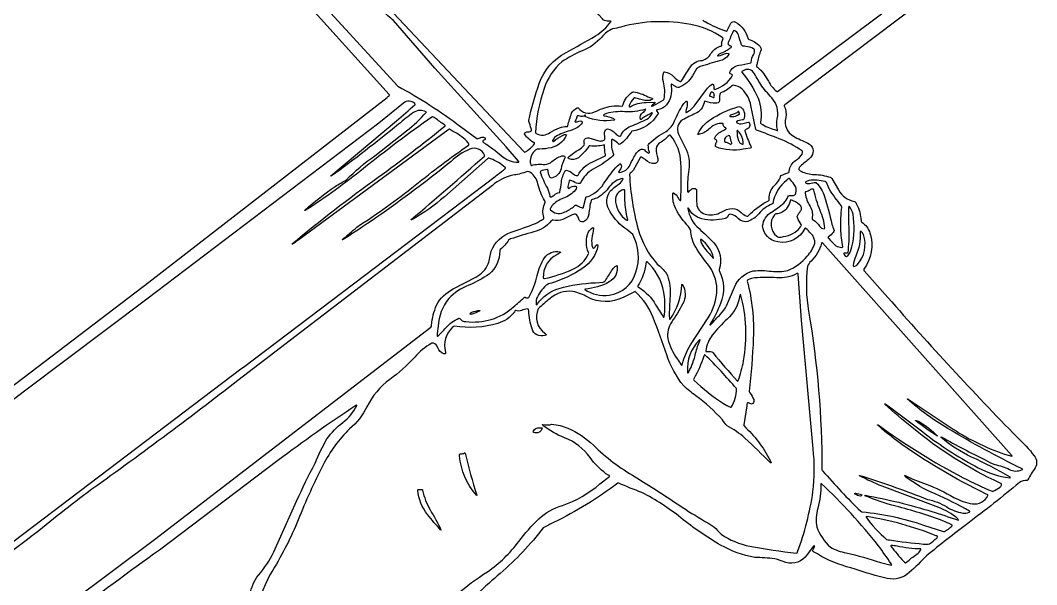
# Model space of a CAD drawing. Header units: metres. Extents: x 0.01 to 9.74, y 3.59 to 13.41.
# Drawn here: x 4.61 to 9.73, y 8.26 to 11.1 of the extents above; entities that cross this region are included whole.
import ezdxf

# ---------------------------------------------------------------- set-up
doc = ezdxf.new("R2010")
doc.units = ezdxf.units.M

msp = doc.modelspace()

# ---------------------------------------------------------------- linework, layer by layer
at = {"layer": 'Layer 1', "color": 0}
for points in [[(3.85373, 8.71217), (5.25996, 9.78244), (6.46014, 10.71262, 0.042), (6.47096, 10.7215, 0.2201), (6.47184, 10.72427, 0.1092), (6.47008, 10.72735), (5.89027, 11.37166), (4.61658, 12.76089, -0.2402), (4.61404, 12.7674, 0.1891), (4.60014, 12.82459, -0.1288)], [(6.32782, 11.31367), (7.14896, 10.43922, 0.3506), (7.15796, 10.43772, 0.0744), (7.20375, 10.47778, 0.4692), (7.19897, 10.48557, -0.0539), (7.16627, 10.51047, -0.0771), (7.15296, 10.52814, -0.3674), (7.15407, 10.53401, -0.2007), (7.16882, 10.53901, 0.1263), (7.18481, 10.54206, 0.5016), (7.1864, 10.55497, 0.0262), (7.17456, 10.59238, -0.1417), (7.17418, 10.59555, -0.0294), (7.22724, 10.78287, -0.1928), (7.36329, 10.93891, 0.0109), (7.51071, 11.02203, 0.0883), (7.58861, 11.09309, 0.2867), (7.58863, 11.09474, 0.2107), (7.58504, 11.09684, 0.0376), (7.56882, 11.09683, -0.2625), (7.54531, 11.10802, 0.0068), (6.97774, 11.76656)], [(8.05175, 11.10309, 0.2711), (8.06388, 11.09429, 0.0502), (8.17016, 11.04586, 0.2541), (8.17479, 11.0485), (8.19309, 11.08543, -0.4319), (8.21627, 11.09202, -0.2004), (8.27943, 11.00807, 0.1585), (8.28325, 11.00433, -0.1273), (8.33782, 10.97174, -0.0754), (8.34593, 10.95669, -0.2014), (8.34524, 10.95146, 0.0605), (8.32764, 10.89093, -0.0276), (8.32135, 10.87337, 0.3609), (8.32766, 10.86439, -0.0991), (8.38184, 10.7938, 0.0975), (8.42302, 10.74321, 0.2478), (8.42752, 10.74269), (9.44271, 11.50113, 0.2901)], [(5.89354, 11.44689), (6.51478, 10.76898), (6.51478, 10.76898, -0.039), (6.83019, 10.56553), (6.91237, 10.50583, 0.2844), (6.91952, 10.5053, -0.0286), (6.9382, 10.51264, -0.1887), (6.95305, 10.50901, -0.5587), (6.95128, 10.4984), (6.9449, 10.49549, 0.4716), (6.94335, 10.48868, 0.1185), (6.94674, 10.4853, -0.0418), (7.03553, 10.4195, 0.1708), (7.12079, 10.38568, 0.1626), (7.12365, 10.38647, 0.3857), (7.12228, 10.39168), (7.0605, 10.46325), (6.70166, 10.86036), (6.49311, 11.09886, 0.0059), (6.43579, 11.14725, -0.1574)], [(9.37231, 11.36059), (8.46438, 10.67514, 0.364), (8.46221, 10.66815, -0.157), (8.46966, 10.61043, 0.3468), (8.50795, 10.51724, 0.0177), (8.58036, 10.48204, -0.4818), (8.59901, 10.41588, -0.0571), (8.55523, 10.37698, 0.0986), (8.53539, 10.35377, 0.2542), (8.53615, 10.34907, 0.082), (8.54715, 10.34012, 0.1054), (8.61354, 10.32403, -0.0759), (8.69432, 10.31004, -0.1294), (8.7025, 10.30475), (8.73592, 10.24645, 0.2321), (8.81578, 10.1888, -0.2597), (8.82631, 10.17427, -0.1052), (8.84937, 10.09104, 0.2361), (8.85282, 10.08394, -0.1584), (8.89404, 10.02984, -0.235), (8.86325, 9.84697, 0.1742), (8.86218, 9.84343, 0.129), (8.86408, 9.83973), (8.98418, 9.70477, 0.0133), (9.63676, 8.99963, -0.0453), (9.72185, 8.90734, -0.332), (9.72574, 8.84631, 0.0354), (9.69001, 8.78646, -0.2485), (9.68555, 8.78383, 0.1586), (9.64746, 8.77344, -0.0144), (9.38662, 8.56698, 0.0119), (9.17813, 8.40342), (9.17813, 8.40342, -0.0219), (9.09212, 8.31966, -0.242), (8.98041, 8.28987, -0.0288), (8.81938, 8.33676, -0.056), (8.64973, 8.40033, 0.0332), (8.60906, 8.42473, -0.1309), (8.6066, 8.42687, -0.1931), (8.60637, 8.4323, -0.027), (8.61347, 8.44567, 0.1877), (8.61482, 8.45142, 0.3842), (8.6122, 8.45384, 0.1859), (8.60954, 8.45241), (8.57763, 8.40977, -0.3222), (8.46926, 8.37018, 0.0487), (8.41368, 8.38924, 0.0169), (8.31356, 8.39579, -0.0807), (8.14145, 8.45741, -0.039), (7.94124, 8.5953, 0.052), (7.74415, 8.72281, -0.0128), (7.62819, 8.76955, 0.2424), (7.62267, 8.76944, -0.0494), (7.29926, 8.57123, 0.0211), (7.24754, 8.54495, -0.051), (7.02993, 8.31534, 0.0216), (6.80759, 8.10705, 0.0987)], [(1.8147, 6.38346), (5.72387, 9.34492), (5.73646, 9.3545), (7.00478, 10.31465), (7.01736, 10.32424, 0.0073), (7.05575, 10.35355, 0.5274), (7.05597, 10.35933, 0.0862), (6.98271, 10.40389, 0.051), (6.97316, 10.40615, 0.192), (6.96783, 10.40401), (6.74926, 10.21229, -0.0509), (6.58614, 10.09684), (6.58302, 10.09581, -0.2808), (6.58217, 10.09621, -0.2807), (6.58213, 10.09715, 0.005), (6.95057, 10.41671, 0.2979), (6.95149, 10.42141, 0.4238), (6.87704, 10.45168, 0.0884), (6.78263, 10.39011, -0.0188), (6.62147, 10.26451, -0.0233), (6.23877, 9.99694), (6.2357, 9.99579, -0.2852), (6.23484, 9.99618, -0.2853), (6.23481, 9.99713, 0.0178), (6.30754, 10.05934), (6.30754, 10.05934, 0.0268), (6.60205, 10.27061, -0.0123), (6.87063, 10.47258, 0.1071), (6.87253, 10.47468, 0.1771), (6.87257, 10.47717, 0.0806), (6.86104, 10.49392, 0.0733), (6.79082, 10.54251), (6.77564, 10.55188, 0.2259), (6.77259, 10.55205, 0.0733), (6.7658, 10.54769), (6.01012, 9.99216, -0.008), (5.98607, 9.97496), (5.98287, 9.97352, -0.2753), (5.98201, 9.97393, -0.2757), (5.98196, 9.97489, -0.0186), (6.41577, 10.31045, 0.0126), (6.75063, 10.56686, 0.3777), (6.75258, 10.57199, 0.0846), (6.7502, 10.5736, -0.0199), (6.70191, 10.60844, 0.0437), (6.69163, 10.61386, 0.2261), (6.68649, 10.61354, 0.017), (6.34131, 10.3536, -0.0249), (6.05, 10.14385, -0.1246), (6.04674, 10.1427, -0.2928), (6.04573, 10.14364, -0.2925), (6.04618, 10.14495, -0.0303), (6.19907, 10.2643, -0.0116), (6.25497, 10.29654, -0.0511), (6.39912, 10.4188), (6.55753, 10.54379, 0.0482), (6.6578, 10.63686, 0.3646), (6.65707, 10.63964, 0.2847), (6.59348, 10.63574, 0.0294), (6.51861, 10.57742, -0.0135), (6.18061, 10.31664), (6.17737, 10.31519, -0.2731), (6.17649, 10.31565, -0.2733), (6.17646, 10.31664), (6.50755, 10.5939, 0.0104), (6.60028, 10.67527, 0.2188), (6.60152, 10.67815, 0.1501), (6.59989, 10.68115, 0.3946), (6.54372, 10.68359), (6.41874, 10.58193), (5.24891, 9.69623), (4.64058, 9.2384), (3.8428, 8.63359)], [(2.9399, 6.73149), (5.28771, 8.48627), (6.68117, 9.55538, 0.1526), (6.68451, 9.56594, -0.0702), (6.70898, 9.66576, -0.1519), (6.79365, 9.74782), (6.90773, 9.80787, 0.169), (6.97056, 9.87414, 0.0062), (6.98499, 9.93801, -0.2196), (7.08552, 10.0337, 0.0119), (7.20794, 10.07811, 0.042), (7.24791, 10.10042, 0.1822), (7.2509, 10.10475, 0.11), (7.25033, 10.10837, -0.1934), (7.25373, 10.1744, 0.0243), (7.25666, 10.18539, 0.1332), (7.25509, 10.19101, -0.0737), (7.22037, 10.27691, 0.1729), (7.18272, 10.33464, 0.2944), (7.15751, 10.33539, -0.044), (7.09387, 10.32061, 0.1196), (6.99102, 10.26937), (5.70737, 9.28634, -0.0112), (4.94864, 8.7219, 0.0067), (4.64877, 8.48541), (3.85962, 7.89712)], [(6.81036, 8.20975, -0.03), (6.96609, 8.324, 0.0838), (7.12407, 8.47633, -0.036), (7.22459, 8.59006, -0.1035), (7.34384, 8.65801, 0.0958), (7.53278, 8.76579), (7.58059, 8.80319, 0.2036), (7.58193, 8.80569, 0.2465), (7.58063, 8.80777, -0.0124), (7.5634, 8.81742, -0.0841), (7.48353, 8.89882, 0.1475), (7.35494, 8.99853, -0.0773), (7.2474, 9.05933, -0.06), (7.24284, 9.06402), (7.24261, 9.06506, -0.3432), (7.24304, 9.06549, -0.1177), (7.24575, 9.06502, 0.1016), (7.29112, 9.06619, -0.0763), (7.37171, 9.0465, -0.0975), (7.49979, 8.96051, 0.0618), (7.7107, 8.80172, -0.0085), (7.98013, 8.62695, -0.008), (8.10787, 8.54987, -0.0191), (8.1438, 8.51252, 0.0986), (8.2886, 8.45222, 0.0222), (8.52308, 8.41791, 0.4173), (8.52904, 8.42404, 0.0511), (8.60679, 8.72662, 0.0606), (8.60709, 8.94333), (8.54879, 9.59075), (8.53186, 9.82238, 0.2419), (8.52992, 9.82524, 0.2111), (8.52574, 9.82486, -0.1393), (8.42473, 9.80452, 0.032), (8.31361, 9.80307, 0.0597), (8.27902, 9.79427, 0.4012), (8.27557, 9.78724, -0.0734), (8.3061, 9.49905, -0.0168), (8.28571, 9.23209, 0.1682), (8.28868, 9.22393, -0.058), (8.30849, 9.1906, -0.2224), (8.3042, 9.17165, -0.2388), (8.29688, 9.16835, -0.042), (8.28093, 9.17432, 0.4249), (8.27508, 9.17238, 0.0553), (8.27285, 9.16002), (8.25774, 9.06342, 0.2066), (8.25941, 9.05796, -0.0823), (8.38961, 8.88758, -0.0274), (8.39566, 8.87278, -0.4722), (8.39475, 8.87149, -0.1664), (8.39214, 8.87269, 0.0113), (8.26363, 8.99703, 0.0536), (8.1748, 9.05826, -0.0485), (8.15006, 9.08797, 0.0538), (8.01603, 9.21005, -0.0264), (7.95502, 9.25989), (7.95502, 9.25989, -0.0922), (7.86985, 9.41573, 0.0144), (7.80074, 9.60459, 0.1104), (7.71228, 9.7331, 0.2533), (7.70715, 9.73405), (7.64934, 9.70495, -0.245), (7.47154, 9.70697, 0.0704), (7.3966, 9.73548, 0.2159), (7.27999, 9.69826, 0.0166), (7.22199, 9.64793, 0.3567), (7.25492, 9.52456), (7.26102, 9.51931, -0.5697), (7.26117, 9.51543, -0.0655), (7.25472, 9.51362, -0.4242), (7.19082, 9.54627, -0.0701), (7.17428, 9.63768, 0.0831), (7.17243, 9.64455, 0.2399), (7.16808, 9.64722, 0.1258), (7.13824, 9.63913, -0.1532), (7.1093, 9.63874, 0.2872), (7.10169, 9.63204, -0.1661), (7.01871, 9.57444, -0.1108), (6.79913, 9.56035, 0.2019), (6.79124, 9.55651, 0.2737), (6.7542, 9.43008), (6.75556, 9.42413, -0.3733), (6.75328, 9.42089, -0.1235), (6.74644, 9.42115, -0.2376), (6.7161, 9.45194, 0.1976), (6.69375, 9.47505, 0.2068), (6.68518, 9.47402, 0.0999), (6.59962, 9.40425, -0.0473), (6.47369, 9.29189, 0.1209), (6.35886, 9.15451, -0.0983), (6.27169, 9.04302, 0.0815), (6.1384, 8.86254, 0.022), (6.01226, 8.58479, -0.0398), (5.88408, 8.33203, 0.0902), (5.80421, 8.12353, -0.0333)], [(5.76818, 8.20987, -0.1007), (5.81214, 8.30709, 0.072), (5.88924, 8.42379), (6.00439, 8.6795, -0.0116), (6.09743, 8.87118, -0.0306), (6.15729, 8.99318, -0.0757), (6.23816, 9.07611, 0.1272), (6.30761, 9.16119, 0.4906), (6.30651, 9.16252), (6.30342, 9.16093, 0.0152), (5.91009, 8.88364), (5.31276, 8.43274, 0.0093), (4.85153, 8.09, -0.0175)]]:
    msp.add_lwpolyline(points, format="xyb", dxfattribs=at)
for points in [[(7.34117, 10.89127, 0.1324), (7.25228, 10.75768, 0.0738), (7.2088, 10.5344, 0.262), (7.21143, 10.53066, 0.2921), (7.28275, 10.53557, -0.0533), (7.32988, 10.55969, -0.0904), (7.36551, 10.56531, 0.3272), (7.37156, 10.56941, -0.0353), (7.39044, 10.6328, -0.1847), (7.4182, 10.65992, -0.2103), (7.42331, 10.65974, 0.3529), (7.50504, 10.63923, -0.0532), (7.59112, 10.66879, -0.0788), (7.64332, 10.66824, 0.3126), (7.64752, 10.67042, 0.0379), (7.64965, 10.67741, -0.1662), (7.6954, 10.73813, -0.1951), (7.70241, 10.73964, -0.0947), (7.77448, 10.71597, 0.0169), (7.79502, 10.70808, -0.4708), (7.79741, 10.70364, -0.1222), (7.78552, 10.6973, -0.1421), (7.73276, 10.70379, 0.0287), (7.70864, 10.71029, 0.2576), (7.70355, 10.70877, 0.0583), (7.68085, 10.67192, 0.0848), (7.68054, 10.66769, 0.5679), (7.68476, 10.66493, -0.1401), (7.76621, 10.68668), (7.80775, 10.68902), (7.80915, 10.68875, -0.3266), (7.81031, 10.68691, -0.1852), (7.80743, 10.6817, -0.0202), (7.79783, 10.67429, 0.0613), (7.79298, 10.67026, 0.3008), (7.79287, 10.66893, 0.3008), (7.79406, 10.66832, 0.0665), (7.80512, 10.67309, 0.0249), (7.85226, 10.69889, 0.2357), (7.85644, 10.70529, 0.1139), (7.8526, 10.79122, -0.1436), (7.8555, 10.83953, -0.2709), (7.85843, 10.8415, -0.1787), (7.90512, 10.81603, 0.0886), (7.93661, 10.79314, 0.3278), (7.94312, 10.79466, 0.022), (7.9847, 10.8604, -0.2569), (8.0496, 10.899, 0.1893), (8.09273, 10.93275, -0.1665), (8.13838, 10.97003), (8.14327, 10.97103, 0.3784), (8.14714, 10.97452, 0.0407), (8.14624, 10.98017, -0.1301), (8.15141, 10.99939, 0.1071), (8.15375, 11.00882, 0.2373), (8.15165, 11.0125, 0.1082), (7.99129, 11.0787, 0.1164), (7.63838, 11.06685, -0.0413), (7.59677, 11.05761, 0.1346), (7.54279, 11.01655, -0.1176), (7.44379, 10.94682, 0.0538), (7.34117, 10.89127)], [(8.01997, 10.8569), (7.99911, 10.82159, -0.1986), (7.93011, 10.76309, -0.2464), (7.91079, 10.76903, 0.033), (7.89755, 10.77754, 0.5352), (7.89149, 10.77568, 0.0375), (7.89209, 10.76869, -0.1998), (7.86857, 10.67444, -0.1959), (7.82249, 10.65016, 0.2075), (7.81825, 10.64791, 0.3128), (7.81895, 10.64238), (7.82556, 10.63576, -0.2524), (7.82701, 10.63181, -0.2283), (7.69425, 10.54184, 0.1243), (7.68996, 10.53779, -0.0741), (7.64139, 10.48128, -0.0552), (7.63287, 10.47616, -0.2612), (7.6285, 10.47686, 0.0431), (7.59985, 10.49925, 0.0703), (7.59564, 10.50079, 0.4557), (7.59157, 10.49764, 0.121), (7.60133, 10.42589, -0.1897), (7.60077, 10.42244, -0.0575), (7.58532, 10.40601, -0.0421), (7.49953, 10.3514, 0.1669), (7.43461, 10.28068, -0.1519), (7.43243, 10.27816, -0.1906), (7.39929, 10.2889, 0.0923), (7.38169, 10.29443, 0.2415), (7.37842, 10.29312, 0.1006), (7.37746, 10.29007), (7.37132, 10.26305, 0.1994), (7.37386, 10.25398, 0.5568), (7.37876, 10.25413, -0.2776), (7.40988, 10.26566, -0.3174), (7.41536, 10.25863, -0.0957), (7.40922, 10.24626, -0.1354), (7.34932, 10.20497, 0.1287), (7.29117, 10.16588, 0.0654), (7.28277, 10.15076, 0.2683), (7.28353, 10.14666, 0.3248), (7.34936, 10.13309, 0.0765), (7.39799, 10.16043), (7.40897, 10.16895, -0.2539), (7.41411, 10.16931, 0.0217), (7.44091, 10.15785, 0.0645), (7.44764, 10.15585, 0.4165), (7.45044, 10.16077), (7.46148, 10.20694, -0.2097), (7.46492, 10.2112, 0.1796), (7.55158, 10.27704, -0.0325), (7.61088, 10.35742, -0.0518), (7.63391, 10.37756, -0.3646), (7.63817, 10.37679, -0.3429), (7.63755, 10.35486), (7.62818, 10.33985, 0.465), (7.62885, 10.33514), (7.63035, 10.33502, 0.2892), (7.686, 10.37434, -0.0379), (7.7167, 10.43259, -0.1293), (7.74122, 10.45175, -0.1915), (7.7571, 10.44782, 0.0333), (7.77632, 10.43284, 0.3964), (7.78181, 10.43311, 0.1258), (7.78203, 10.4362, -0.0671), (7.7766, 10.47168, -0.1604), (7.781, 10.47954, -0.0674), (7.86618, 10.5411, 0.1493), (7.90926, 10.59385, -0.038), (7.9524, 10.67696, -0.0509), (7.96556, 10.69183), (7.9682, 10.69365, -0.3083), (7.97003, 10.69304, -0.162), (7.97318, 10.68265, -0.0764), (7.9653, 10.64176, 0.1829), (7.9658, 10.63719, 0.3205), (7.96809, 10.63653, 0.1129), (8.01324, 10.67423), (8.06937, 10.75231, -0.0642), (8.09637, 10.77798, -0.4602), (8.10619, 10.77405, -0.1281), (8.10696, 10.75838, 0.4377), (8.11238, 10.75303, 0.1923), (8.20009, 10.82114, 0.3938), (8.19793, 10.82803), (8.19028, 10.83191, -0.3758), (8.18805, 10.83911, -0.2748), (8.23295, 10.87431, 0.0244), (8.29357, 10.88703), (8.29458, 10.88772, 0.1514), (8.2954, 10.89008, -0.1615), (8.30765, 10.92735, 0.1571), (8.31217, 10.95229, 0.1501), (8.30769, 10.95777, 0.105), (8.26901, 10.9692, -0.022), (8.25272, 10.97123, -0.2006), (8.24699, 10.97736, -0.0221), (8.23104, 11.02731, 0.2491), (8.2096, 11.04854, 0.3047), (8.20377, 11.04517, -0.0092), (8.17917, 10.98834, 0.0793), (8.17825, 10.98292, 0.2233), (8.18844, 10.97452, -0.1383), (8.19386, 10.97006, -0.3221), (8.19214, 10.96267, -0.0955), (8.14424, 10.93528, 0.0446), (8.13105, 10.92779, 0.1029), (8.12629, 10.92347, 0.4097), (8.12648, 10.92152, 0.1579), (8.12906, 10.92104, 0.0363), (8.16642, 10.93386, -0.1367), (8.17922, 10.93392, -0.2527), (8.18228, 10.93125, -0.2021), (8.18126, 10.92649, -0.1848), (8.13563, 10.89609, 0.0142), (8.03845, 10.86743, 0.0667), (8.01997, 10.8569)], [(8.3431, 10.77725, 0.0197), (8.30713, 10.83825, 0.4229), (8.25555, 10.84657, 0.0706), (8.24899, 10.84234, 0.2734), (8.24796, 10.83954, -0.0728), (8.33, 10.70775, -0.1323), (8.34243, 10.58622, 0.2769), (8.34533, 10.57999, 0.0742), (8.41356, 10.55069), (8.42573, 10.54603), (8.42699, 10.54587, 0.4459), (8.42803, 10.54703, 0.0704), (8.42723, 10.55009, -0.1172), (8.42666, 10.605, 0.2505), (8.39877, 10.71044, -0.0314), (8.3431, 10.77725)], [(7.96897, 10.44654, -0.1387), (7.97978, 10.33534, 0.0587), (7.97468, 10.23879, 0.1444), (7.97568, 10.23608, 0.3797), (7.98084, 10.23747, -0.0237), (7.99654, 10.25156, -0.2997), (8.01743, 10.25079, -0.2242), (8.01975, 10.24582, 0.0406), (8.02188, 10.16865, 0.3014), (8.07182, 10.12213, 0.1826), (8.14433, 10.13499, -0.1041), (8.19967, 10.15358, -0.1891), (8.24415, 10.13259, 0.12), (8.27396, 10.11498, 0.2353), (8.28081, 10.11683, -0.0736), (8.3718, 10.18688), (8.38209, 10.19198, 0.2309), (8.38517, 10.19545, 0.0462), (8.38508, 10.20225, -0.1952), (8.41309, 10.26886, 0.0757), (8.44187, 10.30764, 0.0441), (8.44294, 10.31417), (8.44326, 10.31581, -0.155), (8.4455, 10.31831, -0.0325), (8.48541, 10.33421, 0.2649), (8.48731, 10.34132, -0.2323), (8.51919, 10.394, 0.1008), (8.55209, 10.4271, 0.1104), (8.55436, 10.43923, 0.1768), (8.55311, 10.4418, 0.0558), (8.43577, 10.50446, 0.014), (8.32214, 10.54678, -0.1663), (8.31835, 10.54998), (8.29365, 10.67174, 0.1532), (8.24966, 10.75409, 0.1563), (8.20518, 10.77334, 0.1817), (8.19638, 10.76925, -0.1195), (8.14221, 10.73519, 0.2909), (8.1368, 10.72685, 0.012), (8.1356, 10.69656, -0.4101), (8.11632, 10.68272, -0.0819), (8.06644, 10.69256), (8.06214, 10.69339, 0.3058), (8.05998, 10.69201, 0.0781), (8.05822, 10.68524, -0.2417), (8.01356, 10.63102, 0.0182), (7.9496, 10.59887, 0.3917), (7.92886, 10.52715, 0.0101), (7.96897, 10.44654)], [(8.10762, 10.73246, 0.3116), (8.09586, 10.73946, 0.2739), (8.09199, 10.7364), (8.08606, 10.72524), (8.08503, 10.72183, 0.3426), (8.08763, 10.71907, -0.0637), (8.0943, 10.71712), (8.10228, 10.71328, 0.0807), (8.10638, 10.71216, 0.4218), (8.10953, 10.71505, 0.0976), (8.10762, 10.73246)], [(8.11711, 10.51887, -0.125), (8.16323, 10.55052, 0.0691), (8.16866, 10.5534, 0.4203), (8.16771, 10.55754), (8.16102, 10.56273, -0.2749), (8.15392, 10.57635, 0.0674), (8.15359, 10.57957, 0.2974), (8.15069, 10.58163, 0.204), (8.08849, 10.55796, -0.1426), (8.03346, 10.52653, -0.1226), (8.02784, 10.52621, -0.3514), (8.02665, 10.52765), (8.02762, 10.53082, -0.1223), (8.08845, 10.60016, -0.0713), (8.22751, 10.6648, -0.3012), (8.24724, 10.66068, -0.2833), (8.25792, 10.60277, -0.32), (8.25185, 10.59864, 0.1682), (8.22094, 10.58965, 0.3248), (8.22095, 10.5868, 0.2576), (8.25239, 10.58026, -0.0137), (8.2814, 10.58717, -0.1568), (8.2844, 10.58644, -0.5149), (8.27201, 10.55235, 0.0668), (8.26522, 10.54825, 0.27), (8.2641, 10.54323, 0.0315), (8.29332, 10.4665, -0.1068), (8.29487, 10.46062, -0.3873), (8.29061, 10.45691), (8.26915, 10.45381), (8.25527, 10.45184, -0.139), (8.11803, 10.4627, -0.2561), (8.11537, 10.46675, -0.1196), (8.11956, 10.485, 0.5612), (8.11668, 10.49935, -0.372), (8.11077, 10.50642, -0.0638), (8.11711, 10.51887)], [(7.25502, 10.37375, 0.1616), (7.29112, 10.38953, -0.1034), (7.34112, 10.4174, -0.2034), (7.35835, 10.41389, -0.2492), (7.3584, 10.4113, -0.0478), (7.35438, 10.40469, 0.0667), (7.33704, 10.35199, -0.3014), (7.28908, 10.30643, -0.2725), (7.28243, 10.30894, -0.1434), (7.27262, 10.33808, 0.0817), (7.26975, 10.34758, 0.2496), (7.26705, 10.3492, 0.0644), (7.23429, 10.34073, 0.2296), (7.23189, 10.33787, 0.0511), (7.268, 10.25483, -0.0484), (7.28117, 10.21403, 0.3214), (7.2845, 10.21136, 0.1594), (7.30196, 10.21989, -0.2018), (7.32826, 10.23298, 0.3053), (7.33122, 10.23566, 0.0089), (7.33892, 10.28542, -0.1023), (7.35797, 10.34246, -0.2948), (7.36408, 10.34516, -0.1705), (7.39738, 10.32822, 0.1632), (7.42029, 10.31853, 0.1697), (7.42262, 10.32041, -0.1704), (7.49666, 10.38821), (7.55909, 10.41763, 0.263), (7.56132, 10.42162, 0.0345), (7.56006, 10.42758, -0.0657), (7.55675, 10.46983, 0.303), (7.55469, 10.47281, 0.1218), (7.55138, 10.47246, -0.1019), (7.48354, 10.46847, 0.2562), (7.47644, 10.46526, -0.0798), (7.42431, 10.40871, -0.2824), (7.37771, 10.40375), (7.37352, 10.40645, -0.3585), (7.37306, 10.4095), (7.37442, 10.41137, -0.074), (7.42714, 10.44908, 0.094), (7.45011, 10.46874, 0.1502), (7.45453, 10.47726, -0.0296), (7.45361, 10.4965, -0.4176), (7.4773, 10.50816), (7.5273, 10.49318, 0.1285), (7.55233, 10.4964, 0.2557), (7.55721, 10.5022, 0.008), (7.55656, 10.53268, -0.1496), (7.5609, 10.54944, -0.2907), (7.57169, 10.55331, -0.1636), (7.61072, 10.53044, 0.0948), (7.63202, 10.51694, 0.1811), (7.63525, 10.51693, 0.1456), (7.63752, 10.51952, -0.1938), (7.68856, 10.56713, 0.0151), (7.76906, 10.60269, 0.1573), (7.79667, 10.63126, 0.3025), (7.79694, 10.63335, 0.3025), (7.79512, 10.6344, 0.0253), (7.74709, 10.60733, 0.0404), (7.7418, 10.60277, -0.1634), (7.73874, 10.60138, -0.3405), (7.73725, 10.6023, -0.3119), (7.74929, 10.63571, 0.1293), (7.76298, 10.65106, 0.4302), (7.762, 10.65253, 0.1323), (7.75925, 10.65217, -0.0893), (7.65785, 10.64015, 0.0857), (7.56617, 10.63111, 0.1118), (7.55125, 10.62314, 0.4133), (7.55134, 10.62128, 0.1183), (7.55406, 10.62034, -0.0883), (7.60183, 10.6057, -0.1029), (7.60623, 10.60115, -0.4557), (7.6049, 10.59838, -0.1333), (7.46114, 10.61383), (7.45833, 10.61556), (7.45983, 10.62355), (7.45885, 10.62338, 0.0918), (7.45635, 10.62184, -0.3127), (7.43276, 10.61738, 0.0163), (7.42061, 10.6201, 0.3302), (7.41761, 10.61843, 0.0492), (7.41679, 10.61295, -0.0966), (7.40873, 10.59455, 0.5145), (7.40921, 10.58805), (7.41063, 10.58797, 0.0594), (7.42725, 10.59263, -0.2322), (7.44044, 10.5925, -0.4386), (7.44312, 10.58487, -0.178), (7.39108, 10.5476, 0.0321), (7.31886, 10.52086, 0.1941), (7.29481, 10.49458, 0.171), (7.29485, 10.49144, 0.4265), (7.30024, 10.49138, -0.0463), (7.34382, 10.52128, -0.2228), (7.36454, 10.52388, -0.2734), (7.27166, 10.45602, -0.0371), (7.21681, 10.45174, 0.2074), (7.20993, 10.44817, 0.2438), (7.18175, 10.38533, 0.0471), (7.18446, 10.3726, 0.2009), (7.18602, 10.37045, 0.1533), (7.18902, 10.37032, -0.1039), (7.25502, 10.37375)], [(8.19711, 10.61667, 0.1769), (8.23445, 10.62727, 0.1584), (8.23687, 10.63123, 0.1524), (8.23617, 10.63344), (8.23161, 10.64071, 0.41), (8.22881, 10.6414, 0.0548), (8.2258, 10.63839, -0.127), (8.21073, 10.62954, 0.0508), (8.19193, 10.62273), (8.18799, 10.62006, 0.2847), (8.18801, 10.61756, 0.2848), (8.19026, 10.61647, 0.0597), (8.19711, 10.61667)], [(7.82201, 9.87255, -0.0674), (7.86739, 9.82697, -0.1314), (7.88708, 9.72411, 0.0058), (7.88186, 9.61853, 0.0477), (7.88392, 9.59808), (7.88508, 9.59538, 0.4382), (7.88706, 9.59542, 0.1399), (7.94604, 9.76957), (7.94666, 9.77226, -0.5003), (7.94829, 9.77232, -0.273), (7.94956, 9.67129, -0.0221), (7.8954, 9.58242, 0.1956), (7.87562, 9.49629, 0.1021), (7.92277, 9.39613, 0.0059), (7.94223, 9.36646), (7.9447, 9.36378, 0.4606), (7.9472, 9.36476, 0.0369), (7.94889, 9.3715, -0.0738), (7.98862, 9.46573), (8.07794, 9.60187, 0.1409), (8.12264, 9.74639, 0.1668), (8.07509, 9.87418, -0.0477), (8.00853, 9.97159, -0.1001), (7.99127, 10.04102, 0.1107), (7.97117, 10.07144, -0.0799), (7.90989, 10.1631, -0.123), (7.90091, 10.22804, -0.4474), (7.90402, 10.23163, -0.1738), (7.92619, 10.20758, 0.0909), (7.93704, 10.19268, 0.2975), (7.9395, 10.19297, 0.2975), (7.94023, 10.19534, 0.0229), (7.94114, 10.38259, 0.1654), (7.89013, 10.51847, 0.0453), (7.88687, 10.52173, 0.4488), (7.88119, 10.51995, -0.0654), (7.83518, 10.4839, 0.2017), (7.81621, 10.45476, 0.0642), (7.82441, 10.4049, -0.4425), (7.81069, 10.37916, -0.234), (7.76345, 10.39789, 0.0884), (7.74205, 10.41112, 0.2498), (7.73757, 10.41073), (7.7011, 10.3445, -0.0777), (7.68608, 10.33067, 0.2648), (7.68222, 10.32369, 0.054), (7.72551, 10.04921, 0.116), (7.82201, 9.87255)], [(8.17981, 10.51934, 0.4089), (8.16109, 10.49414, 0.2948), (8.16253, 10.48792), (8.16383, 10.48755, -0.0536), (8.1749, 10.48542), (8.19053, 10.47724, 0.3222), (8.19608, 10.47783, 0.3222), (8.19729, 10.48327, -0.086), (8.18925, 10.51518, 0.2039), (8.18695, 10.51914, 0.2042), (8.17981, 10.51934)], [(8.23615, 10.48557, 0.1561), (8.25091, 10.47638, 0.4942), (8.25516, 10.47895, 0.0667), (8.25454, 10.48574, 0.1433), (8.23522, 10.53785, 0.0477), (8.22794, 10.54452, 0.1207), (8.22535, 10.54542, 0.2652), (8.22415, 10.54487, 0.1531), (8.22355, 10.54225, 0.0174), (8.2245, 10.52992, 0.141), (8.23615, 10.48557)], [(7.69855, 10.02123, 0.021), (7.65781, 10.05473, -0.1163), (7.57729, 10.14919, -0.2615), (7.58295, 10.23838, -0.0552), (7.63014, 10.27665, 0.1673), (7.64981, 10.30304), (7.64902, 10.30379, 0.2026), (7.58115, 10.26293, -0.0899), (7.52446, 10.20911, -0.0759), (7.49416, 10.19893, 0.2294), (7.48842, 10.19362, 0.0366), (7.47679, 10.12418, -0.2785), (7.44949, 10.08578, -0.3895), (7.42734, 10.09916, 0.0382), (7.4181, 10.11833, 0.3593), (7.39943, 10.12316, 0.0333), (7.34662, 10.09799, -0.1837), (7.29735, 10.095, 0.2036), (7.2923, 10.0948, 0.1207), (7.28802, 10.09016, -0.1585), (7.19931, 10.03477, 0.0185), (7.08267, 9.99944, 0.1198), (7.0724, 9.99327, -0.0877), (7.03058, 9.9471, 0.2077), (7.02806, 9.93998, -0.2339), (6.97424, 9.8229, -0.0616), (6.87149, 9.76667, 0.1086), (6.77089, 9.6992, 0.1486), (6.71695, 9.56015, 0.0126), (6.71236, 9.51184, 0.1415), (6.71297, 9.50941, 0.3772), (6.71484, 9.5093, 0.0369), (6.75715, 9.55229, -0.1184), (6.82267, 9.60026, -0.2663), (6.82896, 9.59766, 0.0718), (6.83902, 9.58683, 0.1001), (6.85762, 9.58362, 0.215), (7.09793, 9.65748, 0.0133), (7.151, 9.70451), (7.15423, 9.70688, -0.4167), (7.15721, 9.70554, 0.2259), (7.16116, 9.70317, 0.3476), (7.1771, 9.70842, 0.0674), (7.21687, 9.81592, -0.0834), (7.25376, 9.90473, -0.3007), (7.33119, 9.93487, -0.27), (7.33344, 9.93376, -0.27), (7.33358, 9.93125, -0.0165), (7.31603, 9.92003, 0.3021), (7.24768, 9.8036, 0.2749), (7.24974, 9.80043, 0.1218), (7.25302, 9.80049, 0.0556), (7.39697, 9.84732, 0.1701), (7.47614, 9.92532, 0.2157), (7.47574, 9.93055, -0.2088), (7.47566, 10.03551, -0.1772), (7.49773, 10.05646, -0.5434), (7.50086, 10.05311, -0.0085), (7.4924, 10.00196, 0.1199), (7.49576, 9.95791, 0.5104), (7.50391, 9.95406, 0.1067), (7.50914, 9.9605, -0.0529), (7.51667, 9.97063, -0.2829), (7.52, 9.97132, -0.2973), (7.52306, 9.96508, -0.1979), (7.44667, 9.85196, -0.0768), (7.28846, 9.77757, 0.1011), (7.26075, 9.76524, 0.11), (7.21414, 9.69918, 0.11), (7.21219, 9.67027), (7.21305, 9.668, 0.3361), (7.21865, 9.67242, -0.1744), (7.32717, 9.75007, -0.0602), (7.51056, 9.77899), (7.54946, 9.78211, 0.1488), (7.56302, 9.79354, 0.0131), (7.59564, 9.84627, -0.079), (7.61059, 9.8612, -0.0741), (7.61732, 9.86501, -0.4233), (7.61942, 9.8641, -0.3156), (7.57999, 9.78313, -0.1122), (7.4579, 9.74738, 0.5581), (7.4569, 9.74498, 0.1779), (7.57998, 9.71624, 0.2952), (7.71455, 9.83234, 0.2054), (7.69855, 10.02123)], [(8.35285, 10.0659, -0.228), (8.39834, 10.13528, 0.0418), (8.46004, 10.18034, 0.0969), (8.48061, 10.21216, -0.306), (8.48893, 10.21789, -0.0314), (8.50814, 10.21834, 0.3244), (8.52, 10.22982, 0.2826), (8.5113, 10.27434, 0.0187), (8.48944, 10.30249, 0.3125), (8.48578, 10.30322, 0.0597), (8.47455, 10.29581, 0.1814), (8.40409, 10.17882, -0.2565), (8.40138, 10.17564, 0.1265), (8.33359, 10.12645, -0.1313), (8.27756, 10.08741, -0.2858), (8.23039, 10.10303, 0.1519), (8.19126, 10.12443, 0.2821), (8.18065, 10.11879), (8.17432, 10.10745, -0.266), (8.16358, 10.10246, -0.1202), (8.04688, 10.10075, -0.2151), (7.97811, 10.15565, 0.5467), (7.97686, 10.15557, 0.1351), (7.97626, 10.15309, 0.1803), (8.03241, 10.05144, -0.0213), (8.10761, 9.97981, -0.2704), (8.134, 9.84636, 0.1168), (8.13461, 9.84078, -0.2131), (8.14054, 9.67399, -0.0531), (8.08785, 9.57017, 0.083), (8.08682, 9.56739, 0.5709), (8.08762, 9.5666, 0.0895), (8.09209, 9.56953, 0.012), (8.14099, 9.62154, 0.0847), (8.17131, 9.66327), (8.21088, 9.75741, -0.2341), (8.30523, 9.83843, -0.0636), (8.39695, 9.83661, 0.0805), (8.48024, 9.84105, 0.1238), (8.57737, 9.91305, 0.1142), (8.61574, 9.977, 0.2327), (8.59594, 10.02678, 0.0204), (8.5705, 10.05268, 0.547), (8.56549, 10.05299, -0.3392), (8.43033, 9.98456, -0.3547), (8.35285, 10.0659)], [(7.64385, 10.24457, 0.3631), (7.612, 10.18531, 0.21), (7.66601, 10.09546, 0.19), (7.67286, 10.09366, 0.2887), (7.67379, 10.09558, 0.0548), (7.67205, 10.10239, -0.0545), (7.6589, 10.19369, -0.035), (7.65826, 10.24316, 0.1668), (7.65751, 10.24642, 0.2066), (7.65506, 10.24766, 0.1204), (7.64385, 10.24457)], [(8.60848, 10.09553, -0.1186), (8.64029, 10.06341, 0.2588), (8.66287, 10.05119, 0.3533), (8.66697, 10.05496, 0.0655), (8.6428, 10.14366, -0.0434), (8.6118, 10.24561, 0.322), (8.60722, 10.2498, 0.2102), (8.5913, 10.24598, -0.1342), (8.57095, 10.23712, 0.2641), (8.56786, 10.23503, 0.123), (8.56751, 10.22945, 0.1139), (8.59269, 10.16305, -0.1955), (8.60183, 10.10094, 0.3227), (8.60317, 10.09778, 0.0409), (8.60848, 10.09553)], [(8.72252, 9.96554, 0.1418), (8.75199, 9.95681, 0.4176), (8.75657, 9.96037, -0.0307), (8.74681, 10.04919, -0.0336), (8.75141, 10.16033, 0.2074), (8.74913, 10.16861, -0.0383), (8.68861, 10.25195, -0.0428), (8.67464, 10.28464, 0.2896), (8.66862, 10.28914, 0.0777), (8.5859, 10.29405, 0.1214), (8.571, 10.28686, 0.3203), (8.56979, 10.28242, 0.1997), (8.57498, 10.27878, 0.1296), (8.60539, 10.28238, -0.0753), (8.62026, 10.28374, -0.1621), (8.62349, 10.28264, -0.1143), (8.66465, 10.21317, -0.0139), (8.70241, 10.07408, 0.0094), (8.71279, 10.04249, -0.2167), (8.70921, 10.03253, -0.067), (8.68487, 10.0105), (8.68267, 10.00832, 0.2928), (8.68273, 10.0061, 0.0857), (8.68705, 10.00157, 0.0476), (8.72252, 9.96554)], [(8.53895, 10.17177, 0.1129), (8.49582, 10.19635, 0.2871), (8.49328, 10.19478, -0.0636), (8.47714, 10.15738, -0.2505), (8.41923, 10.12535, 0.1993), (8.41221, 10.1213, 0.4111), (8.42449, 10.01321, 0.1459), (8.43307, 10.00843, 0.1511), (8.52747, 10.04133, 0.0926), (8.54762, 10.06692, 0.2351), (8.54738, 10.07214, -0.0562), (8.52867, 10.10751, -0.1801), (8.52788, 10.11593, -0.0603), (8.5443, 10.14077, 0.4408), (8.53895, 10.17177)], [(8.78266, 9.91415, 0.1247), (8.80242, 9.96034, 0.1002), (8.80845, 10.12436, 0.1042), (8.7899, 10.16407, 0.5282), (8.78724, 10.16299, 0.0349), (8.78556, 10.14639), (8.78671, 9.98807, -0.0234), (8.78167, 9.93147, -0.2467), (8.7799, 9.92849, -0.1146), (8.77447, 9.92787, 0.0251), (8.76272, 9.92732, 0.3652), (8.76137, 9.92569, 0.166), (8.76744, 9.91653, 0.4404), (8.78266, 9.91415)], [(8.04263, 9.99653, 0.5562), (8.03948, 9.9946, 0.0935), (8.05488, 9.96035, 0.03), (8.10393, 9.90367, 0.3025), (8.10537, 9.90364, 0.3024), (8.10595, 9.90496, 0.1764), (8.04263, 9.99653)], [(8.81052, 9.86238, 0.2276), (8.81273, 9.86157, 0.1372), (8.82884, 9.86891, 0.2781), (8.86075, 10.02149, 0.1164), (8.84885, 10.03641, 0.1315), (8.84569, 10.03773, 0.3075), (8.8446, 10.03715, 0.138), (8.84406, 10.03464, -0.1339), (8.82192, 9.91297, 0.0794), (8.80972, 9.86477, 0.1596), (8.81052, 9.86238)], [(9.18336, 8.68809, -0.0932), (9.28057, 8.65024, 0.0932), (9.36111, 8.61904, 0.12), (9.39377, 8.62334), (9.39661, 8.62517, 0.3991), (9.3956, 8.62829, 0.0343), (9.22206, 8.71534, -0.0625), (9.07497, 8.80069, -0.0331), (9.06913, 8.80594, -0.5649), (9.06952, 8.80887), (9.07101, 8.80847, 0.0432), (9.17773, 8.76524, -0.0335), (9.31693, 8.698, 0.0885), (9.41113, 8.66596, 0.3215), (9.48862, 8.70718, 0.3376), (9.48715, 8.71144, 0.0611), (9.48012, 8.71519, -0.0456), (9.02778, 8.98443, -0.022), (8.93316, 9.0615, -0.2737), (8.9326, 9.06285, -0.2737), (8.93352, 9.06399), (8.93503, 9.06343, 0.0377), (9.36423, 8.79655, 0.0186), (9.51053, 8.7291, 0.2151), (9.51551, 8.72927, 0.0232), (9.54949, 8.74938, 0.1847), (9.55744, 8.76382, 0.2692), (9.54983, 8.77017, -0.0656), (9.10552, 9.05095, -0.0123), (8.96879, 9.16705, -0.3095), (8.96819, 9.16879, -0.3093), (8.96959, 9.16997), (8.97122, 9.16937, -0.01), (9.18614, 9.00733, 0.0364), (9.43896, 8.84751, 0.0903), (9.59839, 8.79686, 0.1973), (9.60085, 8.79775, 0.4369), (9.60096, 8.79959, 0.0263), (9.40542, 8.90144, -0.0687), (9.2523, 9.00039, -0.2962), (9.25202, 9.00175, -0.2961), (9.25315, 9.00256, -0.1184), (9.25646, 9.00151, 0.0147), (9.47519, 8.88661, 0.0184), (9.52236, 8.86314, -0.0763), (9.5974, 8.8389, 0.2201), (9.65794, 8.83651), (9.66202, 8.83911, 0.3312), (9.66218, 8.84034, 0.1401), (9.66026, 8.84224, -0.0197), (9.28613, 9.04455, -0.0449), (9.08285, 9.1927, -0.2837), (9.08286, 9.19367, -0.2836), (9.08373, 9.1941, -0.1071), (9.08679, 9.19292, 0.0058), (9.3277, 9.03269, 0.0706), (9.6096, 8.90499, 0.4811), (9.61028, 8.90621, 0.0977), (9.60712, 8.91051), (8.65392, 9.98028, 0.5531), (8.65022, 9.9781, -0.1266), (8.59704, 9.88793, 0.094), (8.57873, 9.863, 0.0726), (8.58491, 9.63522, -0.0412), (8.65201, 8.83761, 0.1246), (8.65416, 8.83223, 0.018), (8.84712, 8.62816, 0.1698), (8.85535, 8.62568, -0.0573), (9.16381, 8.55891), (9.26385, 8.52578, 0.1325), (9.26937, 8.5268, 0.0841), (9.30616, 8.55367), (9.30806, 8.55638, 0.3121), (9.30757, 8.55828, 0.0832), (9.30234, 8.56139, 0.0213), (9.26379, 8.57891, 0.0282), (9.02489, 8.65367, -0.0347), (8.8683, 8.70661, -0.5469), (8.86838, 8.70806, -0.1418), (8.87095, 8.70858, -0.0332), (9.20561, 8.62685, -0.0113), (9.33536, 8.58436, 0.117), (9.33845, 8.58398, 0.398), (9.33954, 8.58523), (9.33922, 8.58633, 0.0902), (9.32486, 8.60101, 0.0705), (9.22767, 8.65171), (8.95545, 8.75466, -0.0265), (8.84091, 8.80659, -0.4715), (8.84089, 8.80775, -0.1677), (8.84324, 8.80815, -0.0177), (8.86108, 8.80277, -0.0207), (9.18336, 8.68809)], [(7.765, 9.87668, -0.1104), (7.7246, 9.76396, 0.1376), (7.72353, 9.76045, 0.236), (7.7305, 9.75448, -0.1295), (7.81342, 9.66853, 0.0215), (7.85382, 9.60633, 0.4501), (7.85576, 9.60641, 0.1327), (7.85667, 9.6092, 0.0613), (7.85835, 9.7074, 0.1685), (7.78256, 9.8733, 0.0332), (7.77088, 9.88383, 0.1719), (7.76806, 9.88481, 0.2744), (7.76617, 9.88332, 0.0973), (7.765, 9.87668)], [(8.23704, 9.70732, -0.1601), (8.17483, 9.59613, 0.0399), (8.09918, 9.51578, 0.1215), (8.06605, 9.43545, 0.3989), (8.06987, 9.43279, -0.0132), (8.09677, 9.4319, -0.1876), (8.10311, 9.42682, 0.0207), (8.22618, 9.28411, 0.4243), (8.22988, 9.2861, 0.0446), (8.25638, 9.38513, 0.1128), (8.24171, 9.72208, 0.5628), (8.24071, 9.72201, 0.1054), (8.23704, 9.70732)], [(6.8885, 9.62157, -0.0479), (6.88292, 9.61904, -0.3423), (6.87945, 9.6219, -0.3423), (6.88135, 9.62598, -0.0783), (6.88825, 9.63034, -0.0755), (6.92783, 9.63997, -0.2805), (6.92875, 9.63932, -0.2805), (6.92858, 9.6382, -0.1), (6.92618, 9.63608, -0.0278), (6.8885, 9.62157)], [(8.03278, 9.48935, 0.2094), (7.97368, 9.32997), (7.9744, 9.32606, 0.5251), (7.9773, 9.32518, 0.1258), (7.98128, 9.33019, 0.0651), (8.01516, 9.42413, -0.0377), (8.03755, 9.49174), (8.03737, 9.49235), (8.03674, 9.49247, 0.1195), (8.03278, 9.48935)], [(8.05661, 9.4097, -0.051), (8.0059, 9.29535, 0.3366), (8.00662, 9.28864, 0.0467), (8.15524, 9.17136, 0.0346), (8.19168, 9.15232, 0.2322), (8.19427, 9.15265, 0.1471), (8.22103, 9.24625, 0.0222), (8.06217, 9.41629, 0.3376), (8.05962, 9.41613, 0.1454), (8.05661, 9.4097)], [(9.12425, 9.08376, -0.4569), (9.12417, 9.08549, -0.2072), (9.12656, 9.08582, -0.0535), (9.13616, 9.08225), (9.14172, 9.07963, -0.0662), (9.23466, 9.00636), (9.23468, 9.00595), (9.23428, 9.00582, -0.0221), (9.12425, 9.08376)], [(7.21051, 9.02248, -0.2), (7.19863, 9.02547, -0.2405), (7.19737, 9.02834), (7.19856, 9.03232, -0.2854), (7.22702, 9.04868, -0.0798), (7.23937, 9.04838, -0.2168), (7.2412, 9.04691, -0.1549), (7.2413, 9.04434, -0.3304), (7.21051, 9.02248)], [(6.91072, 8.70883, -0.1557), (6.82516, 8.9071, -0.2251), (6.82594, 8.91483, -0.2005), (6.83259, 8.91776, 0.1111), (6.85048, 8.92174, -0.4278), (6.85332, 8.92088, 0.0226), (6.91316, 8.70882, -0.4069), (6.91264, 8.70736), (6.91072, 8.70883)], [(8.69438, 8.44765, 0.0874), (8.77478, 8.41861, -0.0242), (8.94713, 8.37035, 0.0272), (9.0013, 8.35694, 0.4415), (9.00246, 8.35848, 0.1293), (9.00007, 8.3636, 0.0211), (8.9363, 8.45444, 0.041), (8.6485, 8.76733, 0.4668), (8.64652, 8.76542, -0.0794), (8.63086, 8.64328, 0.1196), (8.62596, 8.54882, 0.1222), (8.69438, 8.44765)], [(6.73199, 8.53469, -0.3144), (6.7318, 8.53373, -0.3142), (6.73084, 8.53356, -0.0231), (6.66453, 8.6126, -0.154), (6.6158, 8.73416, -0.1591), (6.61661, 8.73717, -0.1844), (6.61945, 8.73834), (6.62957, 8.73852, -0.0939), (6.63638, 8.73794, -0.2431), (6.63935, 8.73418, 0.0812), (6.6774, 8.63508, -0.0304), (6.73199, 8.53469)], [(8.84452, 8.70473, -0.0764), (8.81997, 8.71362, -0.1217), (8.81711, 8.71566, -0.4581), (8.81828, 8.71888, -0.101), (8.82231, 8.71981, -0.0756), (8.85218, 8.71109, -0.4035), (8.85306, 8.70864, -0.249), (8.84452, 8.70473)], [(8.9779, 8.48657, 0.0927), (8.99157, 8.48362, 0.0177), (9.16383, 8.46332, 0.1122), (9.19454, 8.46506, 0.0411), (9.23009, 8.49329, 0.0756), (9.23446, 8.49874, 0.396), (9.23379, 8.50214, 0.0686), (9.22732, 8.50498, 0.0575), (8.87621, 8.60153, 0.3965), (8.87492, 8.59999, 0.1344), (8.87575, 8.5971, 0.0622), (8.9779, 8.48657)], [(9.07836, 8.37186, -0.0422), (9.13049, 8.41189, 0.0981), (9.14959, 8.43429), (9.15077, 8.43731, 0.3137), (9.14963, 8.43866, -0.0563), (9.0304, 8.45294, 0.0485), (9.00161, 8.45556, 0.3059), (8.99953, 8.45494, 0.3059), (8.99932, 8.45277, 0.0266), (9.0633, 8.37632, 0.0549), (9.07249, 8.36911, 0.2565), (9.07522, 8.369, 0.0799), (9.07836, 8.37186)]]:
    msp.add_lwpolyline(points, format="xyb", close=True, dxfattribs=at)

doc.saveas('drawing.dxf')
